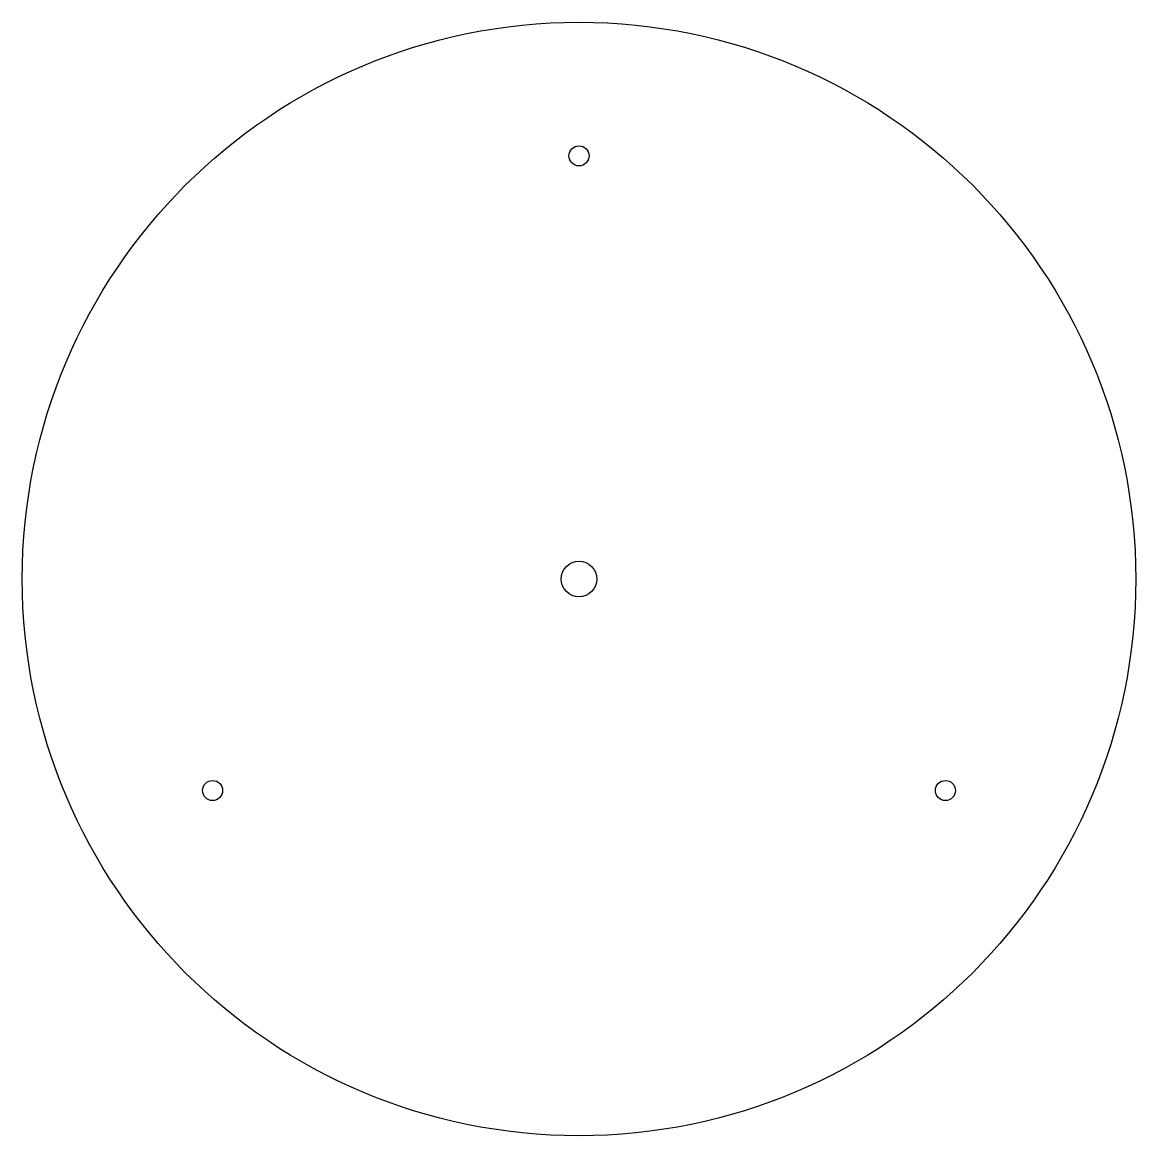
# Model space of a CAD drawing. Header units: millimetres. Extents: x -125 to 125, y -125 to 125.
import ezdxf

# ---------------------------------------------------------------- set-up
doc = ezdxf.new("R2010")
doc.units = ezdxf.units.MM
doc.layers.get('0').update_dxf_attribs({"linetype": 'CONTINUOUS'})

msp = doc.modelspace()

# ---------------------------------------------------------------- linework, layer by layer
for centre, radius in [((0, 0), 125), ((0, 0), 125), ((0, 0), 125), ((0, 95), 2.25), ((0, 0), 4), ((-82.27, -47.5), 2.25), ((82.27, -47.5), 2.25)]:
    msp.add_circle(centre, radius)

doc.saveas('drawing.dxf')
